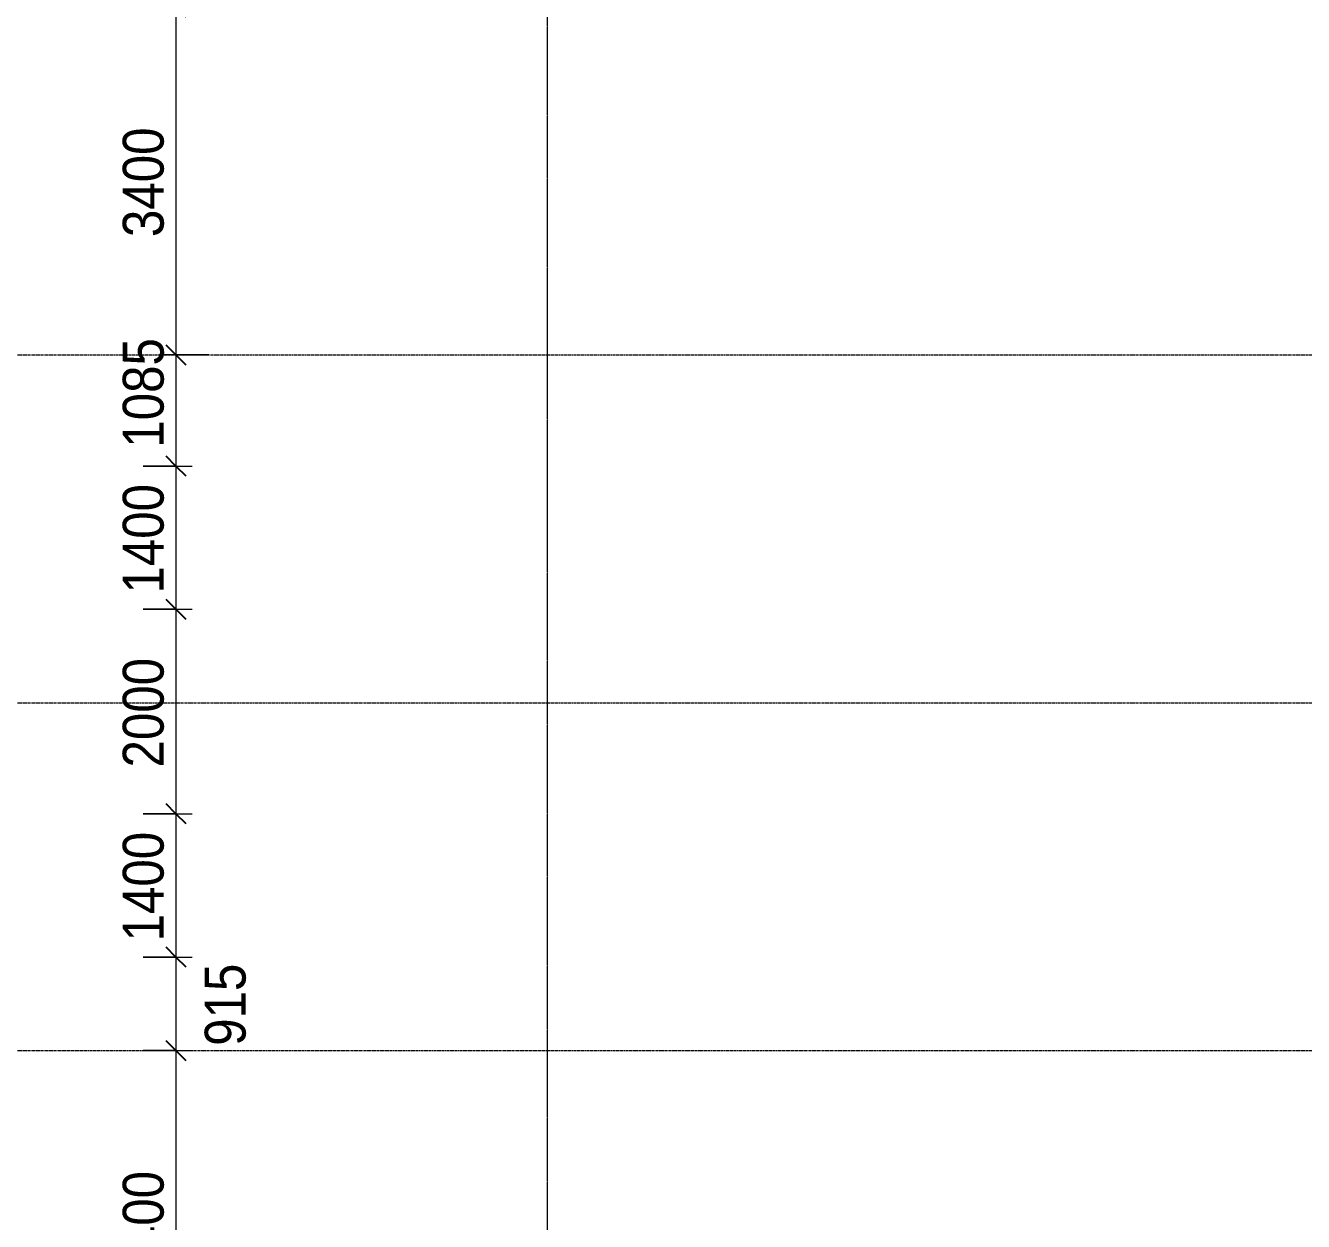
# Model space of a CAD drawing. Header units: millimetres. Extents: x 26124 to 258712, y -8723 to 35400.
# Drawn here: x 55852 to 68343, y 3929 to 15619 of the extents above; entities that cross this region are included whole.
import ezdxf

# ---------------------------------------------------------------- set-up
doc = ezdxf.new("R2010")
doc.units = ezdxf.units.MM
doc.linetypes.add('Centre', pattern=[31.75, 6.35, -4.7625, 15.875, -4.7625])
doc.linetypes.add('Grid Line', pattern=[22.225, 12.7, -3.175, 3.175, -3.175])
for name, color, linetype, lineweight in [('A-ANNO-DIMS', 211, 'Continuous', 9), ('A-ANNO-DIMS-160', 211, 'Continuous', 9), ('A-FLOR-LEVL-2', 51, 'Centre', 9), ('S-GRID-1', 1, 'Grid Line', 9)]:
    doc.layers.add(name, color=color, linetype=linetype, lineweight=lineweight)
doc.styles.add('UTM Avo', font='', dxfattribs={"width": 0.9, "height": 400})
doc.styles.get('UTM Avo').set_extended_font_data('UTM Avo')
doc.dimstyles.new('1_Dim_chi_tiet_2_5', dxfattribs={"dimscale": 304.8, "dimtxt": 399.720379, "dimasz": 0.629921, "dimexe": 0.524934, "dimexo": 0.0625, "dimgap": 0.052493, "dimtad": 1, "dimdec": 0, "dimrnd": 5, "dimzin": 0, "dimdsep": 46, "dimtxsty": 'UTM Avo', "dimblk1": 'OBLIQUE', "dimblk2": 'OBLIQUE', "dimsah": 1, "dimcen": 0.09, "dimdle": 0.524934, "dimazin": 0, "dimtfac": 1, "dimtdec": 4, "dimtix": 1, "dimtmove": 0, "dimatfit": 3, "dimfxl": 1.049869, "dimfxlon": 1, "dimtvp": 1, "dimtolj": 1, "dimtzin": 0, "dimarcsym": 2})
doc.dimstyles.new('1_Dim_chi_tiet_2_5_1', dxfattribs={"dimscale": 304.8, "dimtxt": 399.720379, "dimasz": 0.629921, "dimexe": 0.524934, "dimexo": 0.0625, "dimgap": 0.052493, "dimtad": 1, "dimdec": 0, "dimrnd": 5, "dimzin": 0, "dimdsep": 46, "dimtxsty": 'UTM Avo', "dimblk1": 'OBLIQUE', "dimblk2": 'OBLIQUE', "dimsah": 1, "dimcen": 0.09, "dimdle": 0.524934, "dimazin": 0, "dimtfac": 1, "dimtdec": 4, "dimtix": 1, "dimtmove": 2, "dimatfit": 3, "dimfxl": 1.049869, "dimfxlon": 1, "dimtvp": 1, "dimtolj": 1, "dimtzin": 0, "dimarcsym": 2})

# ---------------------------------------------------------------- blocks, each defined once
blk = doc.blocks.new('DIMBLOCK47-TKCS_MẶT CẮT 3')
at = {"layer": 'A-ANNO-DIMS-160', "lineweight": 25}
for p, q in [((57322, 15800), (57226, 15896)), ((57322, 15800), (57418, 15704)), ((57322, 12400), (57226, 12496)), ((57322, 12400), (57418, 12304))]:
    blk.add_line(p, q, dxfattribs=at)
at = {"layer": 'A-ANNO-DIMS-160'}
for p, q in [((57642, 15800), (57162, 15800)), ((57322, 15800), (57322, 12400)), ((57322, 15800), (57642, 15800)), ((57642, 12400), (57162, 12400)), ((57322, 12400), (57642, 12400))]:
    blk.add_line(p, q, dxfattribs=at)
at = {"layer": 'A-ANNO-DIMS-160', "color": 0, "insert": (56802, 13552), "char_height": 400, "width": 1314.64, "attachment_point": 1, "rotation": 90, "line_spacing_factor": 1.110334, "style": 'UTM Avo'}
blk.add_mtext('3400', dxfattribs=at)
blk = doc.blocks.new('_Oblique')
at = {"color": 0, "linetype": 'ByBlock', "lineweight": -2}
blk.add_line((-0.5, -0.5), (0.5, 0.5), dxfattribs=at)
blk = doc.blocks.new('DIMBLOCK48-TKCS_MẶT CẮT 3')
at = {"layer": 'A-ANNO-DIMS-160', "lineweight": 25}
for p, q in [((57322, 12400), (57226, 12496)), ((57322, 12400), (57418, 12304)), ((57322, 11314), (57226, 11410)), ((57322, 11314), (57418, 11218))]:
    blk.add_line(p, q, dxfattribs=at)
at = {"layer": 'A-ANNO-DIMS-160'}
for p, q in [((57642, 12400), (57162, 12400)), ((57322, 12400), (57322, 11314)), ((57322, 12400), (57642, 12400)), ((57002, 11314), (57482, 11314)), ((57322, 11314), (57002, 11314))]:
    blk.add_line(p, q, dxfattribs=at)
at = {"layer": 'A-ANNO-DIMS-160', "color": 0, "insert": (56802, 11493), "char_height": 400, "width": 1314.64, "attachment_point": 1, "rotation": 90, "line_spacing_factor": 1.110334, "style": 'UTM Avo'}
blk.add_mtext('1085', dxfattribs=at)
blk = doc.blocks.new('DIMBLOCK49-TKCS_MẶT CẮT 3')
at = {"layer": 'A-ANNO-DIMS-160', "lineweight": 25}
for p, q in [((57322, 11314), (57226, 11410)), ((57322, 11314), (57418, 11218)), ((57322, 9914), (57226, 10010)), ((57322, 9914), (57418, 9818))]:
    blk.add_line(p, q, dxfattribs=at)
at = {"layer": 'A-ANNO-DIMS-160'}
for p, q in [((57002, 11314), (57482, 11314)), ((57322, 11314), (57002, 11314)), ((57322, 11314), (57322, 9914)), ((57002, 9914), (57482, 9914)), ((57322, 9914), (57002, 9914))]:
    blk.add_line(p, q, dxfattribs=at)
at = {"layer": 'A-ANNO-DIMS-160', "color": 0, "insert": (56802, 10067), "char_height": 400, "width": 1314.64, "attachment_point": 1, "rotation": 90, "line_spacing_factor": 1.110334, "style": 'UTM Avo'}
blk.add_mtext('1400', dxfattribs=at)
blk = doc.blocks.new('DIMBLOCK50-TKCS_MẶT CẮT 3')
at = {"layer": 'A-ANNO-DIMS-160', "lineweight": 25}
for p, q in [((57322, 9914), (57226, 10010)), ((57322, 9914), (57418, 9818)), ((57322, 7914), (57226, 8010)), ((57322, 7914), (57418, 7818))]:
    blk.add_line(p, q, dxfattribs=at)
at = {"layer": 'A-ANNO-DIMS-160'}
for p, q in [((57002, 9914), (57482, 9914)), ((57322, 9914), (57002, 9914)), ((57322, 9914), (57322, 7914)), ((57002, 7914), (57482, 7914)), ((57322, 7914), (57002, 7914))]:
    blk.add_line(p, q, dxfattribs=at)
at = {"layer": 'A-ANNO-DIMS-160', "color": 0, "insert": (56802, 8367), "char_height": 400, "width": 1314.64, "attachment_point": 1, "rotation": 90, "line_spacing_factor": 1.110334, "style": 'UTM Avo'}
blk.add_mtext('2000', dxfattribs=at)
blk = doc.blocks.new('DIMBLOCK51-TKCS_MẶT CẮT 3')
at = {"layer": 'A-ANNO-DIMS-160', "lineweight": 25}
for p, q in [((57322, 7914), (57226, 8010)), ((57322, 7914), (57418, 7818)), ((57322, 6514), (57226, 6610)), ((57322, 6514), (57418, 6418))]:
    blk.add_line(p, q, dxfattribs=at)
at = {"layer": 'A-ANNO-DIMS-160'}
for p, q in [((57002, 7914), (57482, 7914)), ((57322, 7914), (57002, 7914)), ((57322, 7914), (57322, 6514)), ((57002, 6514), (57482, 6514)), ((57322, 6514), (57002, 6514))]:
    blk.add_line(p, q, dxfattribs=at)
at = {"layer": 'A-ANNO-DIMS-160', "color": 0, "insert": (56802, 6667), "char_height": 400, "width": 1314.64, "attachment_point": 1, "rotation": 90, "line_spacing_factor": 1.110334, "style": 'UTM Avo'}
blk.add_mtext('1400', dxfattribs=at)
blk = doc.blocks.new('DIMBLOCK52-TKCS_MẶT CẮT 3')
at = {"layer": 'A-ANNO-DIMS-160'}
for p, q in [((57002, 6514), (57482, 6514)), ((57322, 6514), (57002, 6514)), ((57322, 6514), (57322, 5600)), ((57002, 5600), (57482, 5600)), ((57322, 5600), (57002, 5600))]:
    blk.add_line(p, q, dxfattribs=at)
at = {"layer": 'A-ANNO-DIMS-160', "lineweight": 25}
for p, q in [((57322, 6514), (57226, 6610)), ((57322, 6514), (57418, 6418)), ((57322, 5600), (57226, 5696)), ((57322, 5600), (57418, 5504))]:
    blk.add_line(p, q, dxfattribs=at)
at = {"layer": 'A-ANNO-DIMS-160', "color": 0, "insert": (57603, 5646), "char_height": 400, "width": 985.98, "attachment_point": 1, "rotation": 90, "line_spacing_factor": 1.110334, "style": 'UTM Avo'}
blk.add_mtext('915', dxfattribs=at)
blk = doc.blocks.new('DIMBLOCK53-TKCS_MẶT CẮT 3')
at = {"layer": 'A-ANNO-DIMS-160', "lineweight": 25}
for p, q in [((57322, 5600), (57226, 5696)), ((57322, 5600), (57418, 5504)), ((57322, 2200), (57226, 2296)), ((57322, 2200), (57418, 2104))]:
    blk.add_line(p, q, dxfattribs=at)
at = {"layer": 'A-ANNO-DIMS-160'}
for p, q in [((57002, 5600), (57482, 5600)), ((57322, 5600), (57002, 5600)), ((57322, 5600), (57322, 2200)), ((57642, 2200), (57162, 2200)), ((57322, 2200), (57642, 2200))]:
    blk.add_line(p, q, dxfattribs=at)
at = {"layer": 'A-ANNO-DIMS-160', "color": 0, "insert": (56802, 3352), "char_height": 400, "width": 1314.64, "attachment_point": 1, "rotation": 90, "line_spacing_factor": 1.110334, "style": 'UTM Avo'}
blk.add_mtext('3400', dxfattribs=at)

msp = doc.modelspace()

# ---------------------------------------------------------------- linework, layer by layer
at = {"layer": 'A-FLOR-LEVL-2'}
for p, q in [((26123.8, 12400), (134152.6, 12400)), ((26123.8, 9000), (134152.6, 9000)), ((26123.8, 5600), (134152.6, 5600))]:
    msp.add_line(p, q, dxfattribs=at)
at = {"layer": 'S-GRID-1'}
msp.add_line((60952.6, -2320.6), (60952.6, 30285.9), dxfattribs=at)

# ---------------------------------------------------------------- dimensions: what is measured, and where the dimension line sits
at = {"layer": 'A-ANNO-DIMS'}
for base, p1, p2, override, picture, middle in [((57322, 12400), (57642, 15800), (57642, 12400), {"dimpost": '<>', "dimfxl": 3400}, 'DIMBLOCK47-TKCS_MẶT CẮT 3', (57099, 14100)), ((57322, 9914.4), (57002, 11314.4), (57002, 9914.4), {"dimpost": '<>', "dimfxl": 1400}, 'DIMBLOCK49-TKCS_MẶT CẮT 3', (57099, 10614.4)), ((57322, 7914.4), (57002, 9914.4), (57002, 7914.4), {"dimpost": '<>', "dimfxl": 2000}, 'DIMBLOCK50-TKCS_MẶT CẮT 3', (57099, 8914.4)), ((57322, 6514.4), (57002, 7914.4), (57002, 6514.4), {"dimpost": '<>', "dimfxl": 1400}, 'DIMBLOCK51-TKCS_MẶT CẮT 3', (57099, 7214.4)), ((57322, 2200), (57002, 5600), (57642, 2200), {"dimpost": '<>', "dimfxl": 3459.710971}, 'DIMBLOCK53-TKCS_MẶT CẮT 3', (57099, 3900))]:
    dim = msp.add_linear_dim(base=base, p1=p1, p2=p2, angle=90, dimstyle='1_Dim_chi_tiet_2_5', override=override, dxfattribs=at)
    dim.commit()
    dim.dimension.update_dxf_attribs({"geometry": picture, "text_midpoint": middle})
for base, p1, p2, override, picture, middle in [((57322, 11314.4), (57642, 12400), (57002, 11314.4), {"dimpost": '<>', "dimfxl": 1260.209252}, 'DIMBLOCK48-TKCS_MẶT CẮT 3', (57069, 12150.4)), ((57322, 5600), (57002, 6514.4), (57002, 5600), {"dimpost": '<>', "dimfxl": 914.4}, 'DIMBLOCK52-TKCS_MẶT CẮT 3', (57869.2, 6139.4))]:
    dim = msp.add_linear_dim(base=base, p1=p1, p2=p2, angle=90, dimstyle='1_Dim_chi_tiet_2_5_1', override=override, dxfattribs=at)
    dim.commit()
    dim.dimension.update_dxf_attribs({"geometry": picture, "text_midpoint": middle, "dimtype": 160, "text_rotation": 90})

doc.saveas('drawing.dxf')
